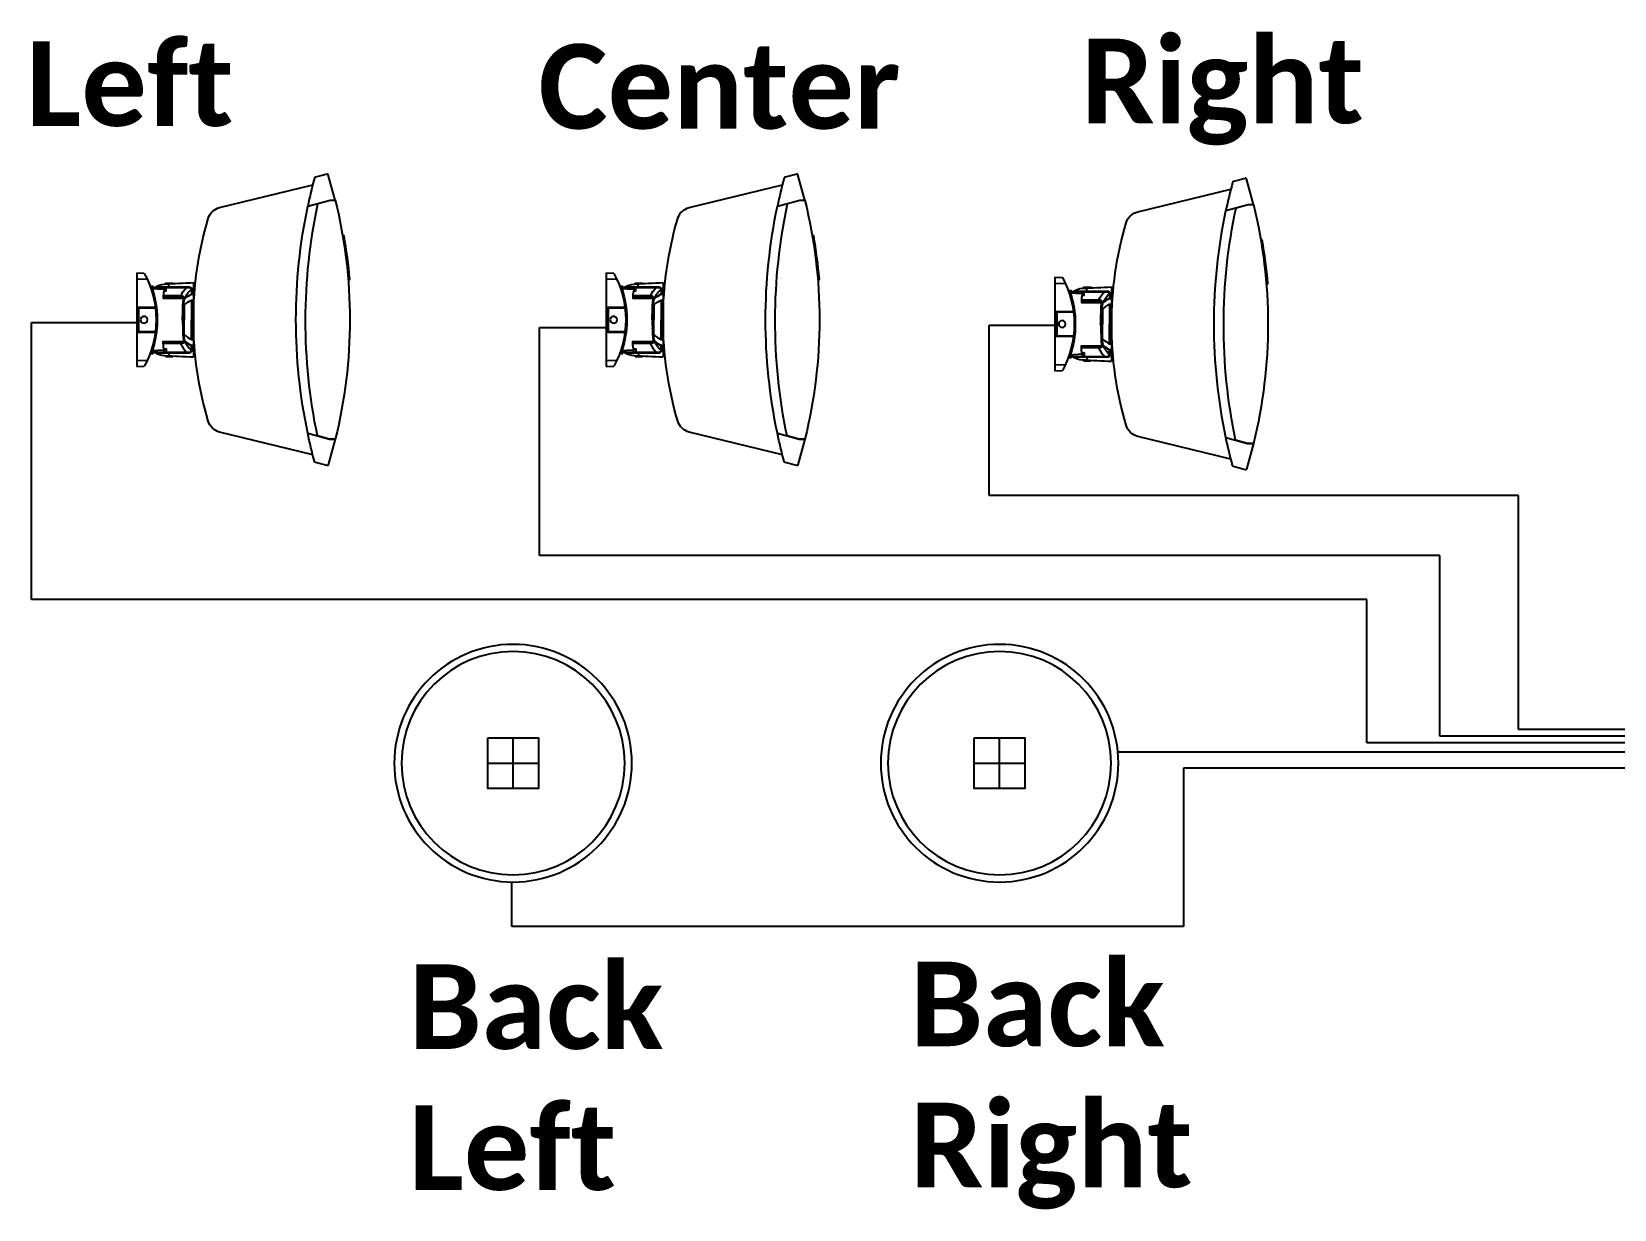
# Model space of a CAD drawing. Header units: inches. Extents: x 110042 to 357611, y 89798 to 292388.
# Drawn here: x 116319 to 175987, y 103111 to 147506 of the extents above; entities that cross this region are included whole.
import ezdxf

# ---------------------------------------------------------------- set-up
doc = ezdxf.new("R2010")
doc.units = ezdxf.units.IN
doc.header["$MEASUREMENT"] = 0
doc.layers.add('E-NOTES', color=4, linetype='Continuous')
doc.layers.add('PMK35', color=7, linetype='Continuous')
doc.layers.add('ES-DEVICE', color=1, linetype='Continuous', lineweight=25)
doc.styles.add('PMK', font='ROMANS.shx')

# ---------------------------------------------------------------- blocks, each defined once
blk = doc.blocks.new('SUB')
for p, q in [((0, 0.125), (0, -0.125)), ((-0.125, 0), (0.125, 0))]:
    blk.add_line(p, q)
blk.add_lwpolyline([(-0.125, -0.125), (0.125, -0.125), (0.125, 0.125), (-0.125, 0.125)], close=True)
at = {"layer": 'E-NOTES', "color": 4, "linetype": 'Continuous'}
for radius in [0.5875, 0.5521]:
    blk.add_circle((0, 0), radius, dxfattribs=at)
blk = doc.blocks.new('DS SPEAKER')
at = {"layer": 'ES-DEVICE'}
for p, q in [((1.636, 2.5), (-1.636, 2.5)), ((-1.382, 2.561), (-1.411, 2.5)), ((-0.87, 2.435), (0, 2.435)), ((-0.87, 2.41), (0, 2.41)), ((-0.662, 2.097), (0, 2.097)), ((-0.65, 2.057), (-0.65, 2.097)), ((-0.65, 2.097), (-0.365, 2.041)), ((0.87, 2.435), (0, 2.435)), ((0.87, 2.41), (0, 2.41)), ((0.662, 2.097), (0, 2.097)), ((0.65, 2.097), (0.365, 2.041)), ((0.65, 2.057), (0.65, 2.097)), ((1.378, 2.561), (1.411, 2.5)), ((-1.449, 1.399), (-1.585, 1.425)), ((-1.048, 1.93), (-1.023, 1.93)), ((-1.048, 1.514), (-1.023, 1.514)), ((-0.365, 2.041), (-0.365, 2.033)), ((0.365, 2.041), (0.365, 2.033)), ((1.048, 1.93), (1.023, 1.93)), ((1.048, 1.514), (1.023, 1.514)), ((1.449, 1.399), (1.585, 1.425)), ((-1.331, 1.218), (-1.364, 0.631)), ((-1.048, 1.354), (-1.023, 1.354)), ((0.215, 0.902), (-0.215, 0.902)), ((1.048, 1.354), (1.023, 1.354)), ((1.331, 1.218), (1.364, 0.631)), ((2.063, 0), (-2.063, 0)), ((-1.796, 0), (-1.781, 0.467)), ((1.796, 0), (1.783, 0.462))]:
    blk.add_line(p, q, dxfattribs=at)
for points in [[(-5.259, 8.744), (-5.258, 8.484), (-5.112, 7.958, 0.104372), (5.115, 7.979), (5.259, 8.514), (5.259, 8.744, 0.121373), (-5.259, 8.744)], [(-6.413, 8.385), (-6.276, 7.87, 0.250627), (-6.234, 7.829, 0.021036), (-4.994, 7.534), (-5.258, 8.484), (-5.259, 8.744), (-6.385, 8.435, 0.422935), (-6.414, 8.388, -0.017312)], [(6.413, 8.385), (6.276, 7.87, -0.250627), (6.234, 7.829, -0.021036), (4.994, 7.534), (5.259, 8.514), (5.259, 8.744), (6.385, 8.435, -0.422935), (6.414, 8.388, 0.017312)]]:
    blk.add_lwpolyline(points, format="xyb", close=True, dxfattribs=at)
for points in [[(1.762, 9.312), (1.785, 9.38, -0.021702), (3.698, 9.129), (3.703, 9.068)], [(-5.942, 7.75), (-4.944, 3.653, 0.265443), (-4.458, 3.146, 0.144826), (4.458, 3.146, 0.265443), (4.944, 3.653), (5.942, 7.75)], [(-1.48, 0.59), (-1.48, 0.71), (-1.424, 0.733), (-1.424, 0.782, -0.128761), (-1.573, 1.226, -0.005204), (-1.636, 2.5)], [(-1.449, 0.822), (-1.449, 2.196), (-1.449, 2.315, -0.338758), (-1.358, 2.435), (-1.121, 2.435)], [(-1.048, 1.93, -0.079171), (-1.424, 2.196), (-1.449, 2.196)], [(-1.424, 1.174), (-1.424, 2.196), (-1.424, 2.315, -0.329962), (-1.354, 2.41), (-1.121, 2.41)], [(-0.947, 2.107, -0.04784), (-1.358, 2.409), (-1.358, 2.5)], [(-0.929, 2.086, -0.045102), (-1.134, 2.407), (-1.134, 2.5)], [(-0.914, 2.087, -0.045729), (-1.121, 2.41), (-1.121, 2.5)], [(-0.657, 2.057, -0.017101), (-0.893, 2.11, 0.424821), (-1.048, 1.991), (-1.048, 1.171)], [(-0.662, 2.097, -0.046765), (-0.87, 2.41), (-0.87, 2.5)], [(0.657, 2.057, 0.017101), (0.893, 2.11, -0.424821), (1.048, 1.991), (1.048, 1.171)], [(0.662, 2.097, 0.046765), (0.87, 2.41), (0.87, 2.5)], [(0.914, 2.087, 0.045729), (1.121, 2.41), (1.121, 2.5)], [(0.929, 2.086, 0.045102), (1.134, 2.407), (1.134, 2.5)], [(0.947, 2.107, 0.04784), (1.358, 2.409), (1.358, 2.5)], [(1.048, 1.93, 0.079171), (1.424, 2.196), (1.449, 2.196)], [(1.449, 0.822), (1.449, 2.196), (1.449, 2.315, 0.338758), (1.358, 2.435), (1.121, 2.435)], [(1.424, 1.174), (1.424, 2.196), (1.424, 2.315, 0.329962), (1.354, 2.41), (1.121, 2.41)], [(1.48, 0.59), (1.48, 0.71), (1.424, 0.733), (1.424, 0.782, 0.128761), (1.573, 1.226, 0.005204), (1.636, 2.5)], [(-1.424, 0.782), (-1.424, 1.174, -0.393944), (-1.331, 1.218, 0.047545), (-1.166, 1.181, 0.015984), (-1.054, 1.171), (-0.955, 1.171), (-0.955, 2.078)], [(0, 2.019, -0.029291), (-0.897, 2.085, 0.421318), (-1.023, 1.99), (-1.023, 1.171)], [(-0.365, 2.033, -0.026457), (-0.897, 2.058, 0.421318), (-1.023, 1.962), (-1.023, 1.171)], [(0, 2.019, 0.029291), (0.897, 2.085, -0.421318), (1.023, 1.99), (1.023, 1.171)], [(0.365, 2.033, 0.026457), (0.897, 2.058, -0.421318), (1.023, 1.962), (1.023, 1.171)], [(1.424, 0.782), (1.424, 1.174, 0.393944), (1.331, 1.218, -0.047545), (1.166, 1.181, -0.015984), (1.054, 1.171), (0.955, 1.171), (0.955, 2.078)]]:
    blk.add_lwpolyline(points, format="xyb", dxfattribs=at)
for points in [[(-1.576, 1.28), (-1.618, 1.28), (-1.618, 1.588), (-1.594, 1.588)], [(-0.205, 2.025), (-0.205, 2.037), (-0.112, 2.049), (0, 2.049)], [(0.205, 2.025), (0.205, 2.037), (0.112, 2.049), (0, 2.049)], [(1.576, 1.28), (1.618, 1.28), (1.618, 1.588), (1.594, 1.588)], [(-1.273, 1.201), (-1.273, 1.299), (-1.424, 1.299)], [(0.538, 0.822), (0.538, 0.067), (-0.538, 0.067), (-0.538, 0.822)], [(0.518, 0.824), (0.518, 0.087), (-0.518, 0.087), (-0.518, 0.824)], [(1.273, 1.201), (1.273, 1.299), (1.424, 1.299)], [(-2.063, 0), (-2.045, 0.337)], [(2.063, 0), (2.045, 0.337)]]:
    blk.add_lwpolyline(points, dxfattribs=at)
blk.add_circle((0, 0.323), 0.15, dxfattribs=at)
for centre, radius, start, end in [((0, 31.179), 24.167, 258.07379, 281.92621), ((0.026, -3.512), 4.37, 90.34481, 118.28431), ((0.026, -3.512), 4.42, 93.12291, 109.92591), ((-0.026, -3.512), 4.37, 61.71569, 89.65519), ((-0.026, -3.512), 4.42, 70.07409, 86.87709)]:
    blk.add_arc(centre, radius, start, end, dxfattribs=at)

msp = doc.modelspace()

# ---------------------------------------------------------------- linework, layer by layer
at = {"color": 5}
for p, q in [((116319, 126104), (116319, 136544)), ((116319, 136544), (120281, 136544)), ((135470, 127757), (135470, 136357)), ((135470, 136357), (137951, 136357)), ((152413, 130024), (152413, 136436)), ((152413, 136436), (154889, 136436)), ((172369, 130024), (152413, 130024)), ((172369, 121200), (172369, 130024)), ((169410, 127757), (135470, 127757)), ((169410, 120944), (169410, 127757)), ((166650, 126104), (116319, 126104)), ((166650, 120693), (166650, 126104)), ((197506, 121200), (172369, 121200)), ((195902, 120693), (166650, 120693)), ((196854, 120944), (169410, 120944)), ((195059, 120346), (157274, 120346)), ((195133, 119741), (159746, 119741)), ((159746, 119741), (159746, 113775)), ((134425, 113775), (134425, 115420)), ((159746, 113775), (134425, 113775))]:
    msp.add_line(p, q, dxfattribs=at)

# ---------------------------------------------------------------- block references
at = {"layer": 'E-NOTES', "color": 7, "linetype": 'Continuous'}
for name, p, xscale, yscale, zscale, rotation in [('DS SPEAKER', (120278, 136644, 532), -856.4546898936237, 856.4546898936237, 856.4546898936237, 270), ('DS SPEAKER', (137983, 136644, 532), -856.4546898936237, 856.4546898936237, 856.4546898936237, 270), ('DS SPEAKER', (154892, 136484, 532), -856.4546898936237, 856.4546898936237, 856.4546898936237, 270), ('SUB', (134470, 119930, 532), -7624.652347163577, 7624.652347163577, 7624.652347163577, 180), ('SUB', (152810, 119930, 532), -7624.652347163577, 7624.652347163577, 7624.652347163577, 180)]:
    msp.add_blockref(name, p, dxfattribs=dict(at, xscale=xscale, yscale=yscale, zscale=zscale, rotation=rotation))

# ---------------------------------------------------------------- texts
at = {"layer": 'PMK35', "char_height": 3827.14, "width": 13488.55, "attachment_point": 1, "style": 'PMK'}
for s, insert in [('{\\fCalibri|b1|i0|c0|p34;\\H0.83333x;Right}', (155887, 147244, 847)), ('{\\fCalibri|b1|i0|c0|p34;\\H0.83333x;Left }', (116109, 147140, 847)), ('{\\fCalibri|b1|i0|c0|p34;\\H0.83333x;Center}', (135427, 147036, 847)), ('{\\fCalibri|b1|i0|c0|p34;\\H0.83333x;Back Left}', (130532, 112347, 847)), ('{\\fCalibri|b1|i0|c0|p34;\\H0.83333x;Back Right}', (149434, 112450, 847))]:
    msp.add_mtext(s, dxfattribs=dict(at, insert=insert))

doc.saveas('drawing.dxf')
